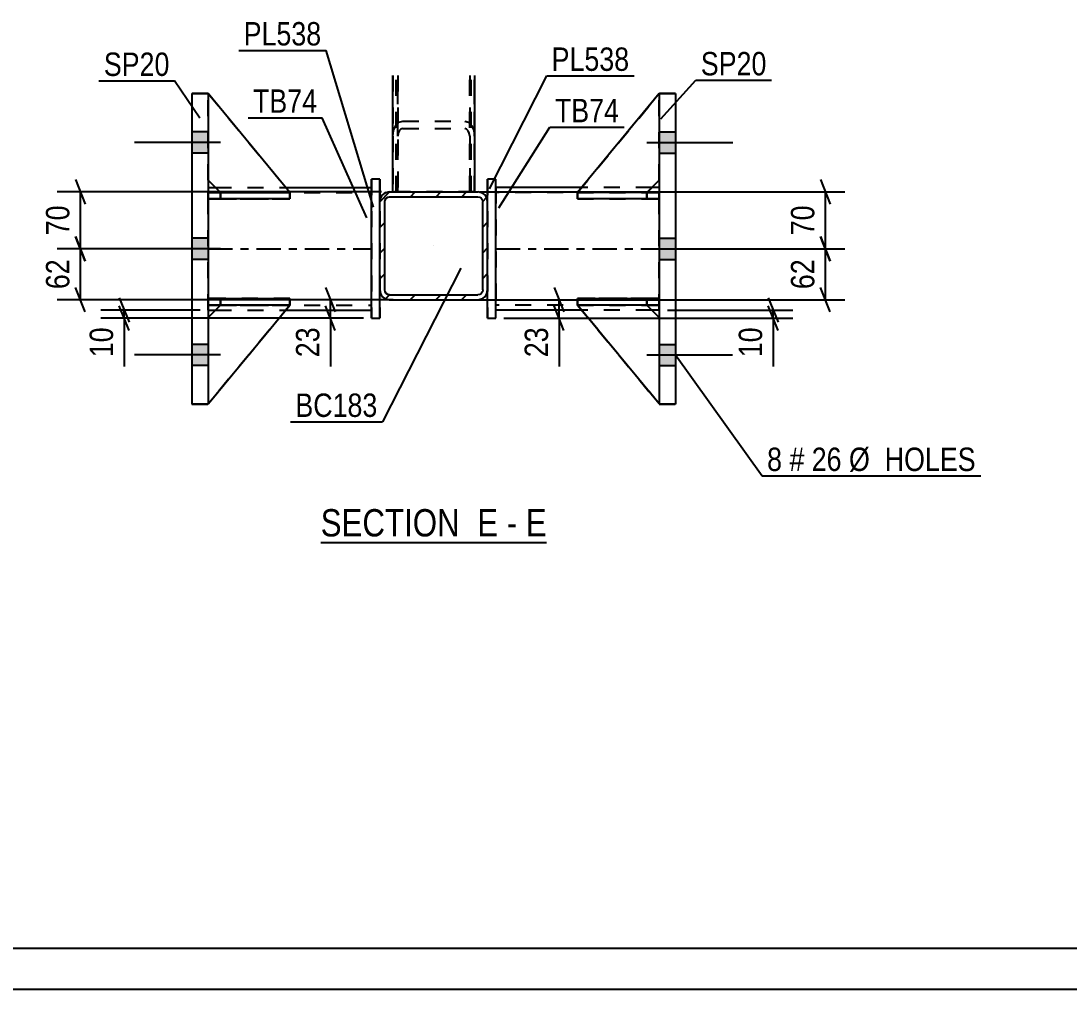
# Model space of a CAD drawing. Header units: millimetres. Extents: x -87 to 754, y -430 to 164.
# Drawn here: x 158.5 to 286.8, y -429.6 to -311.1 of the extents above; entities that cross this region are included whole.
import ezdxf

# ---------------------------------------------------------------- set-up
doc = ezdxf.new("R2010")
doc.units = ezdxf.units.MM
doc.linetypes.add('DXK_LINE_DOT2', pattern=[3.9198, 1.9599, -1.9599])
doc.linetypes.add('DXK_LINE_DOT3', pattern=[5.9187, 2.979, -0.9799, 0.9799, -0.9799])
doc.styles.add('Arial Narrow', font='ARIALN.TTF', dxfattribs={"height": 0.2})

# ---------------------------------------------------------------- blocks, each defined once
blk = doc.blocks.new('Unknown-814185698-18 - 1701')
at = {"color": 6, "linetype": 'Continuous'}
blk.add_line((195.23, -374.95), (222.88, -374.95), dxfattribs=at)
at = {"color": 0, "linetype": 'Continuous'}
for points in [[(213.34, -374.2), (213.34, -370.7), (195.23, -370.7), (195.23, -374.2)], [(216.95, -374.2), (216.95, -370.7), (214.39, -370.7), (214.39, -374.2)], [(219.27, -374.2), (219.27, -370.7), (218, -370.7), (218, -374.2)], [(222.88, -374.2), (222.88, -370.7), (220.32, -370.7), (220.32, -374.2)]]:
    blk.add_wipeout(points, dxfattribs=at)
at = {"color": 7, "linetype": 'Continuous', "style": 'Arial Narrow'}
for s, p in [('SECTION ', (195.23, -374.2)), ('E', (214.39, -374.2)), ('E', (220.32, -374.2)), ('-', (218, -374.2))]:
    blk.add_text(s, height=3.34, dxfattribs=at).set_placement(p)
blk = doc.blocks.new('Unknown-814185698-1133')
at = {"color": 5, "linetype": 'Continuous'}
for p, q in [((-82.43, -424.61), (748.57, -424.61)), ((-87.43, -429.61), (753.57, -429.61))]:
    blk.add_line(p, q, dxfattribs=at)
blk = doc.blocks.new('Part-814185698-1867 - 1701')
at = {"color": 2, "linetype": 'Continuous'}
for p, q in [((181.46, -331.49), (182.35, -331.49)), ((190.95, -331.49), (201.46, -331.49)), ((181.46, -346.49), (182.36, -346.49)), ((190.97, -346.49), (201.46, -346.49))]:
    blk.add_line(p, q, dxfattribs=at)
at = {"color": 7, "linetype": 'DXK_LINE_DOT2'}
for p, q in [((181.46, -331.49), (181.46, -331.49)), ((181.46, -331.49), (181.46, -346.49)), ((181.46, -346.49), (181.46, -331.49)), ((181.46, -331.49), (181.46, -331.49)), ((181.46, -332.09), (181.46, -332.09)), ((181.46, -332.09), (201.46, -332.09)), ((182.35, -331.49), (190.95, -331.49)), ((201.46, -346.49), (201.46, -331.49)), ((201.46, -346.49), (201.46, -331.49)), ((181.46, -345.89), (181.46, -345.89)), ((181.46, -345.89), (201.46, -345.89)), ((181.46, -346.49), (181.46, -346.49)), ((181.46, -346.49), (181.46, -346.49)), ((182.36, -346.49), (190.97, -346.49))]:
    blk.add_line(p, q, dxfattribs=at)
at = {"color": 7, "linetype": 'DXK_LINE_DOT3'}
blk.add_line((181.46, -338.99), (201.46, -338.99), dxfattribs=at)
blk = doc.blocks.new('Bolt-814185698-1740 - 1701')
at = {"linetype": 'Continuous'}
for points in [[(238.66, -327.29), (238.66, -324.69), (236.66, -324.69), (236.66, -327.29)], [(238.66, -327.29), (238.66, -324.69), (236.66, -324.69), (236.66, -327.29)], [(238.66, -327.29), (238.66, -324.69), (236.66, -324.69), (236.66, -327.29)], [(238.66, -340.29), (238.66, -337.69), (236.66, -337.69), (236.66, -340.29)], [(238.66, -340.29), (238.66, -337.69), (236.66, -337.69), (236.66, -340.29)], [(238.66, -353.29), (238.66, -350.69), (236.66, -350.69), (236.66, -353.29)], [(238.66, -353.29), (238.66, -350.69), (236.66, -350.69), (236.66, -353.29)], [(238.66, -353.29), (238.66, -350.69), (236.66, -350.69), (236.66, -353.29)]]:
    blk.add_hatch(color=1, dxfattribs=at).paths.add_polyline_path(points)
at = {"color": 1, "linetype": 'Continuous'}
for p, q in [((236.66, -324.69), (238.66, -324.69)), ((236.66, -324.69), (238.66, -324.69)), ((236.66, -324.69), (238.66, -324.69)), ((235.16, -325.99), (245.66, -325.99)), ((235.16, -325.99), (245.66, -325.99)), ((235.16, -325.99), (245.66, -325.99)), ((236.66, -327.29), (238.66, -327.29)), ((236.66, -327.29), (238.66, -327.29)), ((236.66, -327.29), (238.66, -327.29)), ((236.66, -337.69), (238.66, -337.69)), ((236.66, -337.69), (238.66, -337.69)), ((235.16, -338.99), (245.66, -338.99)), ((235.16, -338.99), (245.66, -338.99)), ((236.66, -340.29), (238.66, -340.29)), ((236.66, -340.29), (238.66, -340.29)), ((236.66, -350.69), (238.66, -350.69)), ((236.66, -350.69), (238.66, -350.69)), ((236.66, -350.69), (238.66, -350.69)), ((235.16, -351.99), (245.66, -351.99)), ((235.16, -351.99), (245.66, -351.99)), ((235.16, -351.99), (245.66, -351.99)), ((236.66, -353.29), (238.66, -353.29)), ((236.66, -353.29), (238.66, -353.29)), ((236.66, -353.29), (238.66, -353.29))]:
    blk.add_line(p, q, dxfattribs=at)
blk = doc.blocks.new('Part-814185698-1836 - 1701')
at = {"color": 2, "linetype": 'Continuous'}
for p, q in [((236.66, -319.99), (238.66, -319.99)), ((236.66, -319.99), (236.66, -319.99)), ((236.66, -319.99), (236.66, -357.99)), ((238.66, -319.99), (238.66, -319.99)), ((238.66, -319.99), (238.66, -357.99)), ((238.66, -357.99), (236.66, -357.99)), ((236.66, -357.99), (236.66, -357.99)), ((238.66, -357.99), (238.66, -357.99))]:
    blk.add_line(p, q, dxfattribs=at)
at = {"color": 7, "linetype": 'DXK_LINE_DOT2'}
for p, q in [((238.66, -319.99), (236.66, -319.99)), ((236.66, -319.99), (236.66, -357.99)), ((238.66, -319.99), (238.66, -357.99)), ((236.66, -357.99), (238.66, -357.99))]:
    blk.add_line(p, q, dxfattribs=at)
blk = doc.blocks.new('Bolt-814185698-1739 - 1701')
at = {"linetype": 'Continuous'}
for points in [[(181.46, -327.29), (181.46, -324.69), (179.46, -324.69), (179.46, -327.29)], [(181.46, -327.29), (181.46, -324.69), (179.46, -324.69), (179.46, -327.29)], [(181.46, -327.29), (181.46, -324.69), (179.46, -324.69), (179.46, -327.29)], [(181.46, -340.29), (181.46, -337.69), (179.46, -337.69), (179.46, -340.29)], [(181.46, -340.29), (181.46, -337.69), (179.46, -337.69), (179.46, -340.29)], [(181.46, -353.29), (181.46, -350.69), (179.46, -350.69), (179.46, -353.29)], [(181.46, -353.29), (181.46, -350.69), (179.46, -350.69), (179.46, -353.29)], [(181.46, -353.29), (181.46, -350.69), (179.46, -350.69), (179.46, -353.29)]]:
    blk.add_hatch(color=1, dxfattribs=at).paths.add_polyline_path(points)
at = {"color": 1, "linetype": 'Continuous'}
for p, q in [((181.46, -324.69), (179.46, -324.69)), ((181.46, -324.69), (179.46, -324.69)), ((181.46, -324.69), (179.46, -324.69)), ((182.96, -325.99), (172.46, -325.99)), ((182.96, -325.99), (172.46, -325.99)), ((182.96, -325.99), (172.46, -325.99)), ((181.46, -327.29), (179.46, -327.29)), ((181.46, -327.29), (179.46, -327.29)), ((181.46, -327.29), (179.46, -327.29)), ((181.46, -337.69), (179.46, -337.69)), ((181.46, -337.69), (179.46, -337.69)), ((182.96, -338.99), (172.46, -338.99)), ((182.96, -338.99), (172.46, -338.99)), ((181.46, -340.29), (179.46, -340.29)), ((181.46, -340.29), (179.46, -340.29)), ((181.46, -350.69), (179.46, -350.69)), ((181.46, -350.69), (179.46, -350.69)), ((181.46, -350.69), (179.46, -350.69)), ((182.96, -351.99), (172.46, -351.99)), ((182.96, -351.99), (172.46, -351.99)), ((182.96, -351.99), (172.46, -351.99)), ((181.46, -353.29), (179.46, -353.29)), ((181.46, -353.29), (179.46, -353.29)), ((181.46, -353.29), (179.46, -353.29))]:
    blk.add_line(p, q, dxfattribs=at)
blk = doc.blocks.new('Part-814185698-1831 - 1701')
at = {"color": 2, "linetype": 'Continuous'}
for p, q in [((179.46, -319.99), (179.46, -319.99)), ((179.46, -319.99), (181.46, -319.99)), ((179.46, -319.99), (179.46, -357.99)), ((181.46, -319.99), (181.46, -319.99)), ((181.46, -319.99), (181.46, -357.99)), ((179.46, -357.99), (179.46, -357.99)), ((181.46, -357.99), (179.46, -357.99)), ((181.46, -357.99), (181.46, -357.99))]:
    blk.add_line(p, q, dxfattribs=at)
at = {"color": 7, "linetype": 'DXK_LINE_DOT2'}
for p, q in [((181.46, -319.99), (179.46, -319.99)), ((179.46, -319.99), (179.46, -357.99)), ((181.46, -319.99), (181.46, -357.99)), ((179.46, -357.99), (181.46, -357.99))]:
    blk.add_line(p, q, dxfattribs=at)
blk = doc.blocks.new('Part-814185698-1837 - 1701')
at = {"color": 2, "linetype": 'Continuous'}
for p, q in [((181.46, -332.88), (181.46, -332.08)), ((181.46, -332.08), (190.21, -332.08)), ((181.46, -332.08), (181.46, -332.08)), ((191.46, -332.08), (191.45, -332.08)), ((191.46, -332.88), (191.46, -332.08)), ((191.46, -332.88), (181.46, -332.88)), ((181.46, -332.88), (181.46, -332.88))]:
    blk.add_line(p, q, dxfattribs=at)
at = {"color": 7, "linetype": 'DXK_LINE_DOT2'}
for p, q in [((181.46, -332.88), (181.46, -332.08)), ((182.96, -332.08), (181.46, -332.08)), ((182.96, -332.88), (182.96, -332.08)), ((182.96, -332.08), (191.45, -332.08)), ((181.46, -332.88), (182.96, -332.88)), ((182.96, -332.88), (191.46, -332.88))]:
    blk.add_line(p, q, dxfattribs=at)
blk = doc.blocks.new('Part-814185698-1838 - 1701')
at = {"color": 2, "linetype": 'Continuous'}
for p, q in [((181.46, -345.88), (181.46, -345.08)), ((181.46, -345.08), (191.46, -345.08)), ((181.46, -345.08), (181.46, -345.08)), ((191.46, -345.88), (181.46, -345.88)), ((181.46, -345.88), (181.46, -345.88)), ((191.46, -345.88), (191.46, -345.08))]:
    blk.add_line(p, q, dxfattribs=at)
at = {"color": 7, "linetype": 'DXK_LINE_DOT2'}
for p, q in [((181.46, -345.88), (181.46, -345.08)), ((182.96, -345.08), (181.46, -345.08)), ((181.46, -345.88), (182.96, -345.88)), ((182.96, -345.88), (182.96, -345.08)), ((191.46, -345.08), (182.96, -345.08)), ((182.96, -345.88), (191.46, -345.88))]:
    blk.add_line(p, q, dxfattribs=at)
blk = doc.blocks.new('Part-814185698-1903 - 1701')
at = {"linetype": 'Continuous'}
h = blk.add_hatch(dxfattribs=at)
h.set_pattern_fill('', scale=0.7, style=0, pattern_type=0)
h.set_pattern_definition([(45, (203.6564, -332.0248), (-1.57154, 1.57154), [])])
h.paths.add_polyline_path([(214.46, -332.02), (203.66, -332.02), (203.2, -332.12), (202.81, -332.38), (202.55, -332.77), (202.46, -333.22), (202.46, -344.02), (202.55, -344.48), (202.81, -344.87), (203.2, -345.13), (203.66, -345.22), (214.46, -345.22), (214.92, -345.13), (215.3, -344.87), (215.57, -344.48), (215.66, -344.02), (215.66, -333.22), (215.57, -332.77), (215.3, -332.38), (214.92, -332.12)])
h.paths.add_polyline_path([(215.01, -333), (215.06, -333.22), (215.06, -344.02), (215.01, -344.25), (214.88, -344.45), (214.69, -344.58), (214.46, -344.62), (203.66, -344.62), (203.43, -344.58), (203.23, -344.45), (203.1, -344.25), (203.06, -344.02), (203.06, -333.22), (203.1, -333), (203.23, -332.8), (203.43, -332.67), (203.66, -332.62), (214.46, -332.62), (214.69, -332.67), (214.88, -332.8)])
at = {"color": 2, "linetype": 'Continuous'}
for p, q in [((203.66, -332.02), (203.2, -332.12)), ((203.66, -332.02), (203.66, -332.02)), ((203.66, -332.02), (214.46, -332.02)), ((214.46, -332.02), (214.46, -332.02)), ((214.92, -332.12), (214.46, -332.02)), ((202.55, -332.77), (202.46, -333.22)), ((202.46, -333.22), (202.46, -333.22)), ((202.46, -344.02), (202.46, -333.22)), ((203.06, -333.22), (203.1, -333)), ((203.06, -333.22), (203.06, -333.22)), ((203.06, -344.02), (203.06, -333.22)), ((203.1, -333), (203.23, -332.8)), ((203.23, -332.8), (203.43, -332.67)), ((203.43, -332.67), (203.66, -332.62)), ((203.66, -332.62), (203.66, -332.62)), ((203.66, -332.62), (214.46, -332.62)), ((214.46, -332.62), (214.46, -332.62)), ((214.46, -332.62), (214.69, -332.67)), ((214.69, -332.67), (214.88, -332.8)), ((214.88, -332.8), (215.01, -333)), ((215.01, -333), (215.06, -333.22)), ((215.06, -333.22), (215.06, -333.22)), ((215.06, -344.02), (215.06, -333.22)), ((215.66, -333.22), (215.57, -332.77)), ((215.66, -333.22), (215.66, -333.22)), ((215.66, -344.02), (215.66, -333.22)), ((202.46, -344.02), (202.46, -344.02)), ((202.46, -344.02), (202.55, -344.48)), ((203.06, -344.02), (203.06, -344.02)), ((203.1, -344.25), (203.06, -344.02)), ((203.23, -344.45), (203.1, -344.25)), ((203.43, -344.58), (203.23, -344.45)), ((203.66, -344.62), (203.43, -344.58)), ((203.66, -344.62), (203.66, -344.62)), ((203.66, -344.62), (214.46, -344.62)), ((214.69, -344.58), (214.46, -344.62)), ((214.46, -344.62), (214.46, -344.62)), ((214.88, -344.45), (214.69, -344.58)), ((215.01, -344.25), (214.88, -344.45)), ((215.06, -344.02), (215.01, -344.25)), ((215.06, -344.02), (215.06, -344.02)), ((215.57, -344.48), (215.66, -344.02)), ((215.66, -344.02), (215.66, -344.02)), ((203.2, -345.13), (203.66, -345.22)), ((203.66, -345.22), (203.66, -345.22)), ((203.66, -345.22), (214.46, -345.22)), ((214.46, -345.22), (214.92, -345.13)), ((214.46, -345.22), (214.46, -345.22))]:
    blk.add_line(p, q, dxfattribs=at)
at = {"color": 7, "linetype": 'DXK_LINE_DOT3'}
blk.add_line((209.06, -338.62), (209.06, -338.62), dxfattribs=at)
at = {"color": 2, "linetype": 'Continuous'}
for centre, start, end in [((203.66, -333.22), 112.4999, 157.4999), ((214.46, -333.22), 22.4999, 67.4999), ((203.66, -344.02), 202.4999, 247.4999), ((214.46, -344.02), 292.4999, 337.4999)]:
    blk.add_arc(centre, 1.2, start, end, dxfattribs=at)
blk = doc.blocks.new('Part-814185698-1839 - 1701')
at = {"color": 7, "linetype": 'DXK_LINE_DOT2'}
for p, q in [((181.46, -332.08), (182.96, -332.08)), ((191.46, -332.08), (181.46, -332.08)), ((181.46, -332.08), (181.46, -332.08)), ((181.46, -332.08), (181.46, -332.88)), ((181.46, -332.08), (181.46, -332.88)), ((182.96, -332.08), (191.46, -332.08)), ((182.96, -332.08), (182.96, -332.88)), ((191.46, -332.08), (191.46, -332.88)), ((182.96, -332.88), (181.46, -332.88)), ((181.46, -332.88), (191.46, -332.88)), ((181.46, -332.88), (181.46, -332.88)), ((191.46, -332.88), (182.96, -332.88))]:
    blk.add_line(p, q, dxfattribs=at)
blk = doc.blocks.new('Part-814185698-1840 - 1701')
at = {"color": 7, "linetype": 'DXK_LINE_DOT2'}
for p, q in [((181.46, -345.08), (182.96, -345.08)), ((191.46, -345.08), (181.46, -345.08)), ((181.46, -345.08), (181.46, -345.08)), ((181.46, -345.08), (181.46, -345.88)), ((181.46, -345.08), (181.46, -345.88)), ((182.96, -345.88), (181.46, -345.88)), ((181.46, -345.88), (191.46, -345.88)), ((181.46, -345.88), (181.46, -345.88)), ((182.96, -345.08), (191.46, -345.08)), ((182.96, -345.08), (182.96, -345.88)), ((191.46, -345.88), (182.96, -345.88)), ((191.46, -345.08), (191.46, -345.88))]:
    blk.add_line(p, q, dxfattribs=at)
blk = doc.blocks.new('Part-814185698-1841 - 1701')
at = {"color": 7, "linetype": 'DXK_LINE_DOT2'}
for p, q in [((181.46, -330.59), (181.46, -319.98)), ((181.46, -319.98), (191.46, -332.09)), ((181.46, -319.98), (191.46, -332.09)), ((182.96, -332.09), (181.46, -330.59)), ((182.96, -332.09), (181.46, -330.59)), ((191.46, -332.09), (182.96, -332.09)), ((182.96, -332.09), (182.96, -332.09)), ((182.96, -332.09), (191.46, -332.09)), ((191.46, -332.09), (191.46, -332.09))]:
    blk.add_line(p, q, dxfattribs=at)
blk = doc.blocks.new('Part-814185698-1842 - 1701')
at = {"color": 2, "linetype": 'Continuous'}
for p, q in [((181.46, -319.98), (181.46, -319.98)), ((181.46, -319.98), (181.46, -319.99)), ((191.46, -332.09), (181.46, -319.98)), ((182.95, -332.08), (181.46, -330.59)), ((190.21, -332.09), (191.46, -332.09)), ((191.46, -332.09), (191.46, -332.09))]:
    blk.add_line(p, q, dxfattribs=at)
at = {"color": 7, "linetype": 'DXK_LINE_DOT2'}
for p, q in [((181.46, -319.98), (191.46, -332.09)), ((181.46, -330.59), (181.46, -319.99)), ((182.96, -332.09), (181.46, -330.59)), ((182.96, -332.09), (182.95, -332.08)), ((191.46, -332.09), (182.96, -332.09)), ((182.96, -332.09), (182.96, -332.09)), ((182.96, -332.09), (190.21, -332.09))]:
    blk.add_line(p, q, dxfattribs=at)
blk = doc.blocks.new('Part-814185698-1843 - 1701')
at = {"color": 7, "linetype": 'DXK_LINE_DOT2'}
for p, q in [((182.96, -345.89), (181.46, -347.39)), ((181.46, -357.98), (191.46, -345.89)), ((181.46, -347.39), (182.96, -345.89)), ((191.46, -345.89), (181.46, -357.98)), ((191.46, -345.89), (182.96, -345.89)), ((182.96, -345.89), (182.96, -345.89)), ((182.96, -345.89), (191.46, -345.89)), ((191.46, -345.89), (191.46, -345.89)), ((181.46, -347.39), (181.46, -357.98))]:
    blk.add_line(p, q, dxfattribs=at)
blk = doc.blocks.new('Part-814185698-1844 - 1701')
at = {"color": 2, "linetype": 'Continuous'}
for p, q in [((182.96, -345.89), (181.46, -347.39)), ((181.46, -357.98), (191.46, -345.89)), ((191.46, -345.89), (182.96, -345.89)), ((182.96, -345.89), (182.96, -345.89)), ((191.46, -345.89), (191.46, -345.89))]:
    blk.add_line(p, q, dxfattribs=at)
at = {"color": 7, "linetype": 'DXK_LINE_DOT2'}
for p, q in [((181.46, -347.39), (182.96, -345.89)), ((181.46, -357.98), (191.46, -345.89)), ((182.96, -345.89), (191.46, -345.89)), ((181.46, -347.39), (181.46, -357.98))]:
    blk.add_line(p, q, dxfattribs=at)
blk = doc.blocks.new('Part-814185698-1845 - 1701')
at = {"color": 2, "linetype": 'Continuous'}
for p, q in [((226.66, -332.08), (226.66, -332.08)), ((226.66, -332.08), (226.66, -332.88)), ((236.66, -332.08), (227.9, -332.08)), ((236.66, -332.08), (236.66, -332.08)), ((236.66, -332.08), (236.66, -332.88)), ((236.66, -332.88), (226.66, -332.88)), ((236.66, -332.88), (236.66, -332.88))]:
    blk.add_line(p, q, dxfattribs=at)
at = {"color": 7, "linetype": 'DXK_LINE_DOT2'}
for p, q in [((227.9, -332.08), (226.66, -332.08)), ((235.16, -332.08), (226.66, -332.08)), ((235.16, -332.08), (236.66, -332.08)), ((235.16, -332.08), (235.16, -332.88)), ((236.66, -332.08), (236.66, -332.88)), ((226.66, -332.88), (235.16, -332.88)), ((235.16, -332.88), (236.66, -332.88))]:
    blk.add_line(p, q, dxfattribs=at)
blk = doc.blocks.new('Part-814185698-1846 - 1701')
at = {"color": 2, "linetype": 'Continuous'}
for p, q in [((226.66, -345.08), (236.66, -345.08)), ((226.66, -345.08), (226.66, -345.88)), ((236.66, -345.88), (226.66, -345.88)), ((236.66, -345.08), (236.66, -345.08)), ((236.66, -345.08), (236.66, -345.88)), ((236.66, -345.88), (236.66, -345.88))]:
    blk.add_line(p, q, dxfattribs=at)
at = {"color": 7, "linetype": 'DXK_LINE_DOT2'}
for p, q in [((235.16, -345.08), (226.66, -345.08)), ((226.66, -345.88), (235.16, -345.88)), ((236.66, -345.08), (235.16, -345.08)), ((235.16, -345.08), (235.16, -345.88)), ((235.16, -345.88), (236.66, -345.88)), ((236.66, -345.08), (236.66, -345.88))]:
    blk.add_line(p, q, dxfattribs=at)
blk = doc.blocks.new('Part-814185698-1847 - 1701')
at = {"color": 7, "linetype": 'DXK_LINE_DOT2'}
for p, q in [((226.66, -332.88), (226.66, -332.08)), ((226.66, -332.08), (235.16, -332.08)), ((236.66, -332.08), (226.66, -332.08)), ((235.16, -332.88), (235.16, -332.08)), ((235.16, -332.08), (236.66, -332.08)), ((236.66, -332.88), (236.66, -332.08)), ((236.66, -332.88), (236.66, -332.08)), ((236.66, -332.08), (236.66, -332.08)), ((235.16, -332.88), (226.66, -332.88)), ((226.66, -332.88), (236.66, -332.88)), ((236.66, -332.88), (235.16, -332.88)), ((236.66, -332.88), (236.66, -332.88))]:
    blk.add_line(p, q, dxfattribs=at)
blk = doc.blocks.new('Part-814185698-1848 - 1701')
at = {"color": 7, "linetype": 'DXK_LINE_DOT2'}
for p, q in [((226.66, -345.88), (226.66, -345.08)), ((226.66, -345.08), (235.16, -345.08)), ((236.66, -345.08), (226.66, -345.08)), ((235.16, -345.88), (226.66, -345.88)), ((226.66, -345.88), (236.66, -345.88)), ((235.16, -345.88), (235.16, -345.08)), ((235.16, -345.08), (236.66, -345.08)), ((236.66, -345.88), (235.16, -345.88)), ((236.66, -345.88), (236.66, -345.08)), ((236.66, -345.88), (236.66, -345.08)), ((236.66, -345.08), (236.66, -345.08)), ((236.66, -345.88), (236.66, -345.88))]:
    blk.add_line(p, q, dxfattribs=at)
blk = doc.blocks.new('Part-814185698-1913 - 1701')
at = {"color": 2, "linetype": 'Continuous'}
for p, q in [((204.06, -332.02), (204.06, -317.77)), ((214.06, -317.77), (214.06, -332.02))]:
    blk.add_line(p, q, dxfattribs=at)
at = {"color": 7, "linetype": 'DXK_LINE_DOT2'}
for p, q in [((204.06, -317.77), (204.06, -325.21)), ((204.66, -317.77), (204.66, -332.02)), ((204.66, -325.21), (204.66, -317.77)), ((213.46, -317.77), (213.46, -325.21)), ((213.46, -332.02), (213.46, -317.77)), ((214.06, -325.21), (214.06, -317.77)), ((204.06, -325.21), (204.15, -324.5)), ((204.15, -324.5), (204.41, -323.89)), ((204.41, -323.89), (204.8, -323.49)), ((204.8, -323.49), (205.26, -323.35)), ((205.03, -324.35), (204.83, -324.55)), ((205.26, -324.28), (205.03, -324.35)), ((205.26, -323.35), (212.86, -323.35)), ((205.26, -324.28), (212.86, -324.28)), ((212.86, -323.35), (213.32, -323.49)), ((213.09, -324.35), (212.86, -324.28)), ((213.28, -324.55), (213.09, -324.35)), ((213.32, -323.49), (213.7, -323.89)), ((213.7, -323.89), (213.96, -324.5)), ((213.96, -324.5), (214.06, -325.21)), ((204.06, -325.21), (204.06, -332.02)), ((204.7, -324.85), (204.66, -325.21)), ((204.66, -332.02), (204.66, -325.21)), ((204.83, -324.55), (204.7, -324.85)), ((213.41, -324.85), (213.28, -324.55)), ((213.46, -325.21), (213.41, -324.85)), ((213.46, -325.21), (213.46, -332.02)), ((214.06, -332.02), (214.06, -325.21)), ((204.06, -332.02), (214.06, -332.02))]:
    blk.add_line(p, q, dxfattribs=at)
blk = doc.blocks.new('Part-814185698-1849 - 1701')
at = {"color": 7, "linetype": 'DXK_LINE_DOT2'}
for p, q in [((236.66, -319.98), (226.66, -332.09)), ((226.66, -332.09), (236.66, -319.98)), ((236.66, -330.59), (236.66, -319.98)), ((235.16, -332.09), (236.66, -330.59)), ((235.16, -332.09), (236.66, -330.59)), ((226.66, -332.09), (235.16, -332.09)), ((226.66, -332.09), (226.66, -332.09)), ((235.16, -332.09), (226.66, -332.09)), ((235.16, -332.09), (235.16, -332.09))]:
    blk.add_line(p, q, dxfattribs=at)
blk = doc.blocks.new('Part-814185698-1914 - 1701')
at = {"color": 7, "linetype": 'DXK_LINE_DOT2'}
for p, q in [((204.06, -332.02), (204.06, -317.77)), ((204.06, -332.02), (204.06, -317.77)), ((204.46, -332.02), (204.46, -317.77)), ((204.46, -332.02), (204.46, -317.77)), ((213.66, -332.02), (213.66, -317.77)), ((213.66, -332.02), (213.66, -317.77)), ((214.06, -332.02), (214.06, -317.77)), ((214.06, -317.77), (214.06, -332.02)), ((214.06, -332.02), (204.06, -332.02)), ((214.06, -332.02), (214.06, -332.02))]:
    blk.add_line(p, q, dxfattribs=at)
blk = doc.blocks.new('Part-814185698-1850 - 1701')
at = {"color": 2, "linetype": 'Continuous'}
for p, q in [((236.66, -319.98), (226.66, -332.09)), ((236.66, -319.99), (236.66, -319.98)), ((236.66, -319.98), (236.66, -319.98)), ((235.17, -332.08), (236.66, -330.59)), ((227.9, -332.09), (226.66, -332.09)), ((226.66, -332.09), (226.66, -332.09))]:
    blk.add_line(p, q, dxfattribs=at)
at = {"color": 7, "linetype": 'DXK_LINE_DOT2'}
for p, q in [((236.66, -319.98), (226.66, -332.09)), ((236.66, -330.59), (236.66, -319.99)), ((235.16, -332.09), (236.66, -330.59)), ((235.16, -332.09), (226.66, -332.09)), ((235.16, -332.09), (227.9, -332.09)), ((235.16, -332.09), (235.17, -332.08)), ((235.16, -332.09), (235.16, -332.09))]:
    blk.add_line(p, q, dxfattribs=at)
blk = doc.blocks.new('Part-814185698-1851 - 1701')
at = {"color": 7, "linetype": 'DXK_LINE_DOT2'}
for p, q in [((226.66, -345.89), (235.16, -345.89)), ((236.66, -357.98), (226.66, -345.89)), ((226.66, -345.89), (226.66, -345.89)), ((235.16, -345.89), (226.66, -345.89)), ((226.66, -345.89), (236.66, -357.98)), ((235.16, -345.89), (236.66, -347.39)), ((235.16, -345.89), (235.16, -345.89)), ((236.66, -347.39), (235.16, -345.89)), ((236.66, -347.39), (236.66, -357.98))]:
    blk.add_line(p, q, dxfattribs=at)
blk = doc.blocks.new('Part-814185698-1852 - 1701')
at = {"color": 2, "linetype": 'Continuous'}
for p, q in [((226.66, -345.89), (226.66, -345.89)), ((235.16, -345.89), (226.66, -345.89)), ((236.66, -357.98), (226.66, -345.89)), ((235.16, -345.89), (235.16, -345.89)), ((236.66, -347.39), (235.16, -345.89))]:
    blk.add_line(p, q, dxfattribs=at)
at = {"color": 7, "linetype": 'DXK_LINE_DOT2'}
for p, q in [((226.66, -345.89), (235.16, -345.89)), ((236.66, -357.98), (226.66, -345.89)), ((235.16, -345.89), (236.66, -347.39)), ((236.66, -347.39), (236.66, -357.98))]:
    blk.add_line(p, q, dxfattribs=at)
blk = doc.blocks.new('Part-814185698-1882 - 1701')
at = {"color": 2, "linetype": 'Continuous'}
for p, q in [((201.46, -347.48), (201.46, -330.48)), ((202.46, -330.48), (201.46, -330.48)), ((202.46, -333.23), (202.46, -330.48)), ((202.46, -347.48), (202.46, -344.02)), ((201.46, -347.48), (202.46, -347.48))]:
    blk.add_line(p, q, dxfattribs=at)
at = {"color": 7, "linetype": 'DXK_LINE_DOT2'}
for p, q in [((201.46, -330.48), (201.46, -347.48)), ((202.46, -330.48), (202.46, -347.48)), ((202.46, -344.02), (202.46, -333.23))]:
    blk.add_line(p, q, dxfattribs=at)
blk = doc.blocks.new('Part-814185698-1887 - 1701')
at = {"color": 2, "linetype": 'Continuous'}
for p, q in [((215.66, -333.22), (215.66, -330.48)), ((216.66, -330.48), (215.66, -330.48)), ((216.66, -347.48), (216.66, -330.48)), ((215.66, -347.48), (215.66, -344.03)), ((215.66, -347.48), (216.66, -347.48))]:
    blk.add_line(p, q, dxfattribs=at)
at = {"color": 7, "linetype": 'DXK_LINE_DOT2'}
for p, q in [((215.66, -330.48), (215.66, -347.48)), ((216.66, -347.48), (216.66, -330.48)), ((215.66, -344.03), (215.66, -333.22))]:
    blk.add_line(p, q, dxfattribs=at)
blk = doc.blocks.new('Part-814185698-1892 - 1701')
at = {"color": 2, "linetype": 'Continuous'}
for p, q in [((227.16, -331.49), (216.66, -331.49)), ((236.66, -331.49), (235.76, -331.49)), ((227.15, -346.49), (216.66, -346.49)), ((236.66, -346.49), (235.75, -346.49))]:
    blk.add_line(p, q, dxfattribs=at)
at = {"color": 7, "linetype": 'DXK_LINE_DOT2'}
for p, q in [((216.66, -331.49), (216.66, -331.49)), ((216.66, -331.49), (216.66, -346.49)), ((216.66, -346.49), (216.66, -331.49)), ((216.66, -331.49), (216.66, -331.49)), ((216.66, -332.09), (216.66, -332.09)), ((236.66, -332.09), (216.66, -332.09)), ((235.76, -331.49), (227.16, -331.49)), ((236.66, -331.49), (236.66, -331.49)), ((236.66, -331.49), (236.66, -331.49)), ((236.66, -331.49), (236.66, -346.49)), ((236.66, -346.49), (236.66, -331.49)), ((216.66, -345.89), (216.66, -345.89)), ((236.66, -345.89), (216.66, -345.89)), ((216.66, -346.49), (216.66, -346.49)), ((216.66, -346.49), (216.66, -346.49)), ((235.75, -346.49), (227.15, -346.49)), ((236.66, -346.49), (236.66, -346.49)), ((236.66, -346.49), (236.66, -346.49))]:
    blk.add_line(p, q, dxfattribs=at)
at = {"color": 7, "linetype": 'DXK_LINE_DOT3'}
blk.add_line((216.66, -338.99), (236.66, -338.99), dxfattribs=at)
blk = doc.blocks.new('StraightDimension-814185698-1995 - 1701')
at = {"color": 7, "linetype": 'Continuous'}
for p, q in [((195.81, -343.72), (197.01, -346.72)), ((204.11, -345.22), (193.56, -345.22)), ((197.01, -348.98), (195.81, -345.98)), ((196.41, -347.48), (196.41, -345.22)), ((200.46, -347.48), (193.56, -347.48)), ((196.41, -347.48), (196.41, -353.39)), ((196.41, -347.48), (196.41, -353.39))]:
    blk.add_line(p, q, dxfattribs=at)
at = {"color": 0}
blk.add_wipeout([(195.66, -348.01), (191.46, -348.01), (191.46, -352.86), (195.66, -352.86)], dxfattribs=at)
at = {"color": 3, "style": 'Arial Narrow'}
blk.add_text('23', height=2.863, rotation=90.0002, dxfattribs=at).set_placement((195.06, -352.26))
blk = doc.blocks.new('StraightDimension-814185698-1973 - 1701')
at = {"color": 7, "linetype": 'Continuous'}
for p, q in [((165.22, -337.49), (166.42, -340.49)), ((173.21, -338.99), (162.97, -338.99)), ((165.82, -345.22), (165.82, -338.99)), ((166.42, -346.72), (165.22, -343.72)), ((202.66, -345.22), (162.97, -345.22))]:
    blk.add_line(p, q, dxfattribs=at)
at = {"color": 0}
blk.add_wipeout([(165.07, -339.68), (160.87, -339.68), (160.87, -344.53), (165.07, -344.53)], dxfattribs=at)
at = {"color": 3, "style": 'Arial Narrow'}
blk.add_text('62', height=2.863, rotation=90.0002, dxfattribs=at).set_placement((164.47, -343.93))
blk = doc.blocks.new('StraightDimension-814185698-1951 - 1701')
at = {"color": 7, "linetype": 'Continuous'}
for p, q in [((256.39, -337.49), (257.59, -340.49)), ((244.44, -338.99), (259.39, -338.99)), ((256.99, -345.22), (256.99, -338.99)), ((257.59, -346.72), (256.39, -343.72)), ((214.08, -345.22), (259.39, -345.22))]:
    blk.add_line(p, q, dxfattribs=at)
at = {"color": 0}
blk.add_wipeout([(256.24, -339.68), (252.04, -339.68), (252.04, -344.53), (256.24, -344.53)], dxfattribs=at)
at = {"color": 3, "style": 'Arial Narrow'}
blk.add_text('62', height=2.863, rotation=90.0002, dxfattribs=at).set_placement((255.64, -343.93))
blk = doc.blocks.new('StraightDimension-814185698-1929 - 1701')
at = {"color": 7, "linetype": 'Continuous'}
for p, q in [((250, -344.99), (251.2, -347.99)), ((251.2, -348.98), (250, -345.98)), ((217.66, -347.48), (253, -347.48)), ((237.66, -346.49), (253, -346.49)), ((250.6, -347.48), (250.6, -346.49)), ((250.6, -347.48), (250.6, -353.39)), ((250.6, -347.48), (250.6, -353.39))]:
    blk.add_line(p, q, dxfattribs=at)
at = {"color": 0}
blk.add_wipeout([(249.85, -348.01), (245.65, -348.01), (245.65, -352.86), (249.85, -352.86)], dxfattribs=at)
at = {"color": 3, "style": 'Arial Narrow'}
blk.add_text('10', height=2.863, rotation=90.0002, dxfattribs=at).set_placement((249.25, -352.26))
blk = doc.blocks.new('StraightDimension-814185698-1918 - 1701')
at = {"color": 7, "linetype": 'Continuous'}
for p, q in [((170.57, -344.99), (171.77, -347.99)), ((171.77, -348.98), (170.57, -345.98)), ((180.46, -346.49), (168.32, -346.49)), ((200.46, -347.48), (168.32, -347.48)), ((171.17, -347.48), (171.17, -346.49)), ((171.17, -347.48), (171.17, -353.39)), ((171.17, -347.48), (171.17, -353.39))]:
    blk.add_line(p, q, dxfattribs=at)
at = {"color": 0}
blk.add_wipeout([(170.42, -348.01), (166.22, -348.01), (166.22, -352.86), (170.42, -352.86)], dxfattribs=at)
at = {"color": 3, "style": 'Arial Narrow'}
blk.add_text('10', height=2.863, rotation=90.0002, dxfattribs=at).set_placement((169.82, -352.26))
blk = doc.blocks.new('StraightDimension-814185698-1940 - 1701')
at = {"color": 7, "linetype": 'Continuous'}
for p, q in [((256.39, -330.52), (257.59, -333.52)), ((214.74, -332.02), (259.39, -332.02)), ((256.99, -338.99), (256.99, -332.02)), ((257.59, -340.49), (256.39, -337.49)), ((244.44, -338.99), (259.39, -338.99))]:
    blk.add_line(p, q, dxfattribs=at)
at = {"color": 0}
blk.add_wipeout([(256.24, -333.08), (252.04, -333.08), (252.04, -337.93), (256.24, -337.93)], dxfattribs=at)
at = {"color": 3, "style": 'Arial Narrow'}
blk.add_text('70', height=2.863, rotation=90.0002, dxfattribs=at).set_placement((255.64, -337.33))
blk = doc.blocks.new('StraightDimension-814185698-1962 - 1701')
at = {"color": 7, "linetype": 'Continuous'}
for p, q in [((223.8, -343.72), (225, -346.72)), ((214.2, -345.22), (226.8, -345.22)), ((225, -348.98), (223.8, -345.98)), ((224.4, -347.48), (224.4, -345.22)), ((217.66, -347.48), (226.8, -347.48)), ((224.4, -347.48), (224.4, -353.39)), ((224.4, -347.48), (224.4, -353.39))]:
    blk.add_line(p, q, dxfattribs=at)
at = {"color": 0}
blk.add_wipeout([(223.65, -348.01), (219.45, -348.01), (219.45, -352.86), (223.65, -352.86)], dxfattribs=at)
at = {"color": 3, "style": 'Arial Narrow'}
blk.add_text('23', height=2.863, rotation=90.0002, dxfattribs=at).set_placement((223.05, -352.26))
blk = doc.blocks.new('StraightDimension-814185698-1983 - 1701')
at = {"color": 7, "linetype": 'Continuous'}
for p, q in [((165.22, -330.52), (166.42, -333.52)), ((202.66, -332.02), (162.97, -332.02)), ((165.82, -338.99), (165.82, -332.02)), ((166.42, -340.49), (165.22, -337.49)), ((173.21, -338.99), (162.97, -338.99))]:
    blk.add_line(p, q, dxfattribs=at)
at = {"color": 0}
blk.add_wipeout([(165.07, -333.08), (160.87, -333.08), (160.87, -337.93), (165.07, -337.93)], dxfattribs=at)
at = {"color": 3, "style": 'Arial Narrow'}
blk.add_text('70', height=2.863, rotation=90.0002, dxfattribs=at).set_placement((164.47, -337.33))
blk = doc.blocks.new('Mark-814185698-1827 - 1701')
at = {"color": 0}
blk.add_wipeout([(176.73, -317.83), (176.73, -314.83), (168.69, -314.83), (168.69, -317.83)], dxfattribs=at)
blk.add_wipeout([(176.73, -317.83), (176.73, -314.83), (168.69, -314.83), (168.69, -317.83)], dxfattribs=at)
at = {"color": 30, "linetype": 'Continuous'}
for p in [(168.09, -318.43), (180.42, -323.01)]:
    blk.add_line(p, (177.33, -318.43), dxfattribs=at)
at = {"color": 3, "style": 'Arial Narrow'}
blk.add_text('SP20', height=2.863, dxfattribs=at).set_placement((168.69, -317.83))
blk = doc.blocks.new('Mark-814185698-1899 - 1701')
at = {"color": 0}
blk.add_wipeout([(202.18, -359.57), (202.18, -356.57), (192.13, -356.57), (192.13, -359.57)], dxfattribs=at)
blk.add_wipeout([(202.18, -359.57), (202.18, -356.57), (192.13, -356.57), (192.13, -359.57)], dxfattribs=at)
at = {"color": 30, "linetype": 'Continuous'}
for p in [(212.36, -341.35), (191.53, -360.17)]:
    blk.add_line(p, (202.78, -360.17), dxfattribs=at)
at = {"color": 3, "style": 'Arial Narrow'}
blk.add_text('BC183', height=2.863, dxfattribs=at).set_placement((192.13, -359.57))
blk = doc.blocks.new('Mark-814185698-1832 - 1701')
at = {"color": 0}
blk.add_wipeout([(249.79, -317.76), (249.79, -314.76), (241.75, -314.76), (241.75, -317.76)], dxfattribs=at)
blk.add_wipeout([(249.79, -317.76), (249.79, -314.76), (241.75, -314.76), (241.75, -317.76)], dxfattribs=at)
at = {"color": 30, "linetype": 'Continuous'}
for p, q in [((236.87, -323.07), (241.15, -318.36)), ((241.15, -318.36), (250.39, -318.36))]:
    blk.add_line(p, q, dxfattribs=at)
at = {"color": 3, "style": 'Arial Narrow'}
blk.add_text('SP20', height=2.863, dxfattribs=at).set_placement((241.75, -317.76))
blk = doc.blocks.new('Mark-814185698-1863 - 1701')
at = {"color": 0}
blk.add_wipeout([(194.8, -322.34), (194.8, -319.34), (186.94, -319.34), (186.94, -322.34)], dxfattribs=at)
blk.add_wipeout([(194.8, -322.34), (194.8, -319.34), (186.94, -319.34), (186.94, -322.34)], dxfattribs=at)
at = {"color": 30, "linetype": 'Continuous'}
for p in [(186.34, -322.94), (200.87, -335.21)]:
    blk.add_line(p, (195.4, -322.94), dxfattribs=at)
at = {"color": 3, "style": 'Arial Narrow'}
blk.add_text('TB74', height=2.863, dxfattribs=at).set_placement((186.94, -322.34))
blk = doc.blocks.new('Mark-814185698-1878 - 1701')
at = {"color": 0}
blk.add_wipeout([(195.3, -314.1), (195.3, -311.1), (185.8, -311.1), (185.8, -314.1)], dxfattribs=at)
blk.add_wipeout([(195.3, -314.1), (195.3, -311.1), (185.8, -311.1), (185.8, -314.1)], dxfattribs=at)
at = {"color": 30, "linetype": 'Continuous'}
for p in [(185.2, -314.7), (201.69, -333.91)]:
    blk.add_line(p, (195.9, -314.7), dxfattribs=at)
at = {"color": 3, "style": 'Arial Narrow'}
blk.add_text('PL538', height=2.863, dxfattribs=at).set_placement((185.8, -314.1))
blk = doc.blocks.new('Mark-814185698-1883 - 1701')
at = {"color": 0}
blk.add_wipeout([(233, -317.21), (233, -314.21), (223.49, -314.21), (223.49, -317.21)], dxfattribs=at)
blk.add_wipeout([(233, -317.21), (233, -314.21), (223.49, -314.21), (223.49, -317.21)], dxfattribs=at)
at = {"color": 30, "linetype": 'Continuous'}
for p, q in [((215.9, -331.65), (222.89, -317.81)), ((222.89, -317.81), (233.6, -317.81))]:
    blk.add_line(p, q, dxfattribs=at)
at = {"color": 3, "style": 'Arial Narrow'}
blk.add_text('PL538', height=2.863, dxfattribs=at).set_placement((223.49, -317.21))
blk = doc.blocks.new('Mark-814185698-1888 - 1701')
at = {"color": 0}
blk.add_wipeout([(231.75, -323.5), (231.75, -320.5), (223.89, -320.5), (223.89, -323.5)], dxfattribs=at)
blk.add_wipeout([(231.75, -323.5), (231.75, -320.5), (223.89, -320.5), (223.89, -323.5)], dxfattribs=at)
at = {"color": 30, "linetype": 'Continuous'}
for p, q in [((217.04, -333.98), (223.29, -324.1)), ((223.29, -324.1), (232.35, -324.1))]:
    blk.add_line(p, q, dxfattribs=at)
at = {"color": 3, "style": 'Arial Narrow'}
blk.add_text('TB74', height=2.863, dxfattribs=at).set_placement((223.89, -323.5))
blk = doc.blocks.new('Mark-814185698-6106 - 1701')
at = {"color": 0}
for points in [[(251.69, -366.19), (251.69, -363.19), (249.86, -363.19), (249.86, -366.19)], [(254.42, -366.19), (254.42, -363.19), (252.59, -363.19), (252.59, -366.19)], [(258.98, -366.19), (258.98, -363.19), (255.32, -363.19), (255.32, -366.19)], [(275.4, -366.19), (275.4, -363.19), (259.88, -363.19), (259.88, -366.19)]]:
    blk.add_wipeout(points, dxfattribs=at)
for points in [[(251.69, -366.19), (251.69, -363.19), (249.86, -363.19), (249.86, -366.19)], [(254.42, -366.19), (254.42, -363.19), (252.59, -363.19), (252.59, -366.19)], [(258.98, -366.19), (258.98, -363.19), (255.32, -363.19), (255.32, -366.19)], [(275.4, -366.19), (275.4, -363.19), (259.88, -363.19), (259.88, -366.19)]]:
    blk.add_wipeout(points, dxfattribs=at)
at = {"color": 7, "linetype": 'Continuous'}
for p, q in [((238.66, -351.99), (249.26, -366.79)), ((249.26, -366.79), (276, -366.79))]:
    blk.add_line(p, q, dxfattribs=at)
at = {"color": 3, "style": 'Arial Narrow'}
for s, height, p in [('8', 2.86, (249.86, -366.19)), ('#', 2.86, (252.59, -366.19)), ('26', 2.863, (255.32, -366.19)), ('Ø  HOLES', 2.863, (259.88, -366.19))]:
    blk.add_text(s, height=height, dxfattribs=at).set_placement(p)

msp = doc.modelspace()

# ---------------------------------------------------------------- block references
for name in ['Part-814185698-1913 - 1701', 'Part-814185698-1914 - 1701', 'Part-814185698-1831 - 1701', 'Part-814185698-1841 - 1701', 'Part-814185698-1842 - 1701', 'Part-814185698-1849 - 1701', 'Part-814185698-1850 - 1701', 'Part-814185698-1836 - 1701', 'Bolt-814185698-1739 - 1701', 'Bolt-814185698-1740 - 1701', 'Part-814185698-1882 - 1701', 'Part-814185698-1887 - 1701', 'Part-814185698-1867 - 1701', 'Part-814185698-1837 - 1701', 'Part-814185698-1839 - 1701', 'Part-814185698-1903 - 1701', 'Part-814185698-1892 - 1701', 'Part-814185698-1845 - 1701', 'Part-814185698-1847 - 1701', 'Part-814185698-1838 - 1701', 'Part-814185698-1840 - 1701', 'Part-814185698-1843 - 1701', 'Part-814185698-1844 - 1701', 'Part-814185698-1846 - 1701', 'Part-814185698-1848 - 1701', 'Part-814185698-1851 - 1701', 'Part-814185698-1852 - 1701', 'Unknown-814185698-18 - 1701']:
    msp.add_blockref(name, (0, 0))

# ---------------------------------------------------------------- next in the draw order: block references
msp.add_blockref('Unknown-814185698-1133', (0, 0))

# ---------------------------------------------------------------- next in the draw order: block references
for name in ['Mark-814185698-1827 - 1701', 'Mark-814185698-1832 - 1701', 'StraightDimension-814185698-1951 - 1701', 'StraightDimension-814185698-1995 - 1701']:
    msp.add_blockref(name, (0, 0))

# ---------------------------------------------------------------- next in the draw order: block references
for name in ['StraightDimension-814185698-1940 - 1701', 'StraightDimension-814185698-1973 - 1701', 'StraightDimension-814185698-1929 - 1701']:
    msp.add_blockref(name, (0, 0))

# ---------------------------------------------------------------- next in the draw order: block references
for name in ['Mark-814185698-1883 - 1701', 'StraightDimension-814185698-1983 - 1701', 'StraightDimension-814185698-1962 - 1701', 'StraightDimension-814185698-1918 - 1701', 'Mark-814185698-6106 - 1701']:
    msp.add_blockref(name, (0, 0))

# ---------------------------------------------------------------- next in the draw order: block references
for name in ['Mark-814185698-1863 - 1701', 'Mark-814185698-1888 - 1701', 'Mark-814185698-1899 - 1701']:
    msp.add_blockref(name, (0, 0))

# ---------------------------------------------------------------- next in the draw order: block references
msp.add_blockref('Mark-814185698-1878 - 1701', (0, 0))

doc.saveas('drawing.dxf')
